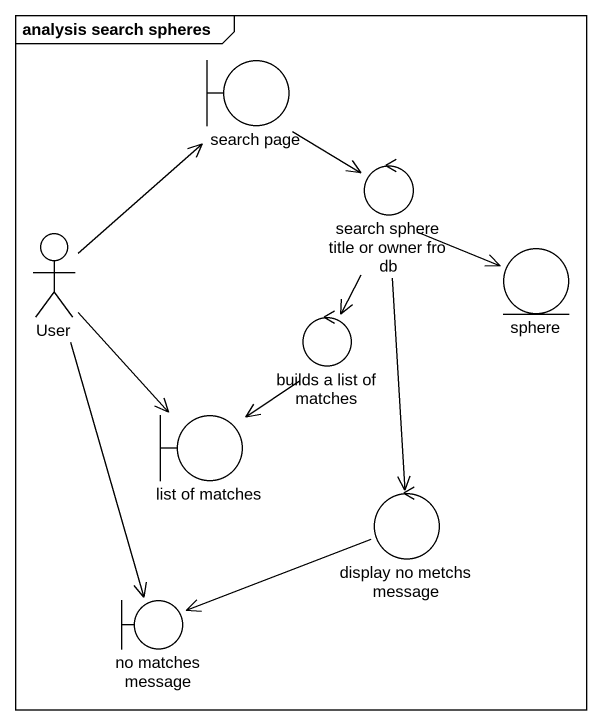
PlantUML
@startuml
mainframe analysis search spheres
boundary "search page" as search_page
control "search sphere title or owner fro db" as search_sphere_title_or
actor User
entity sphere
control "builds a list of matches" as builds_a_list_of_matches
boundary "list of matches" as list_of_matches
control "display no metchs message" as display_no_metchs_message
boundary "no matches message" as no_matches_message
search_page --> search_sphere_title_or
search_sphere_title_or -right-> sphere
search_sphere_title_or --> builds_a_list_of_matches
search_sphere_title_or --> display_no_metchs_message
User -up-> search_page
User --> list_of_matches
User --> no_matches_message
builds_a_list_of_matches --> list_of_matches
display_no_metchs_message -left-> no_matches_message
@enduml
